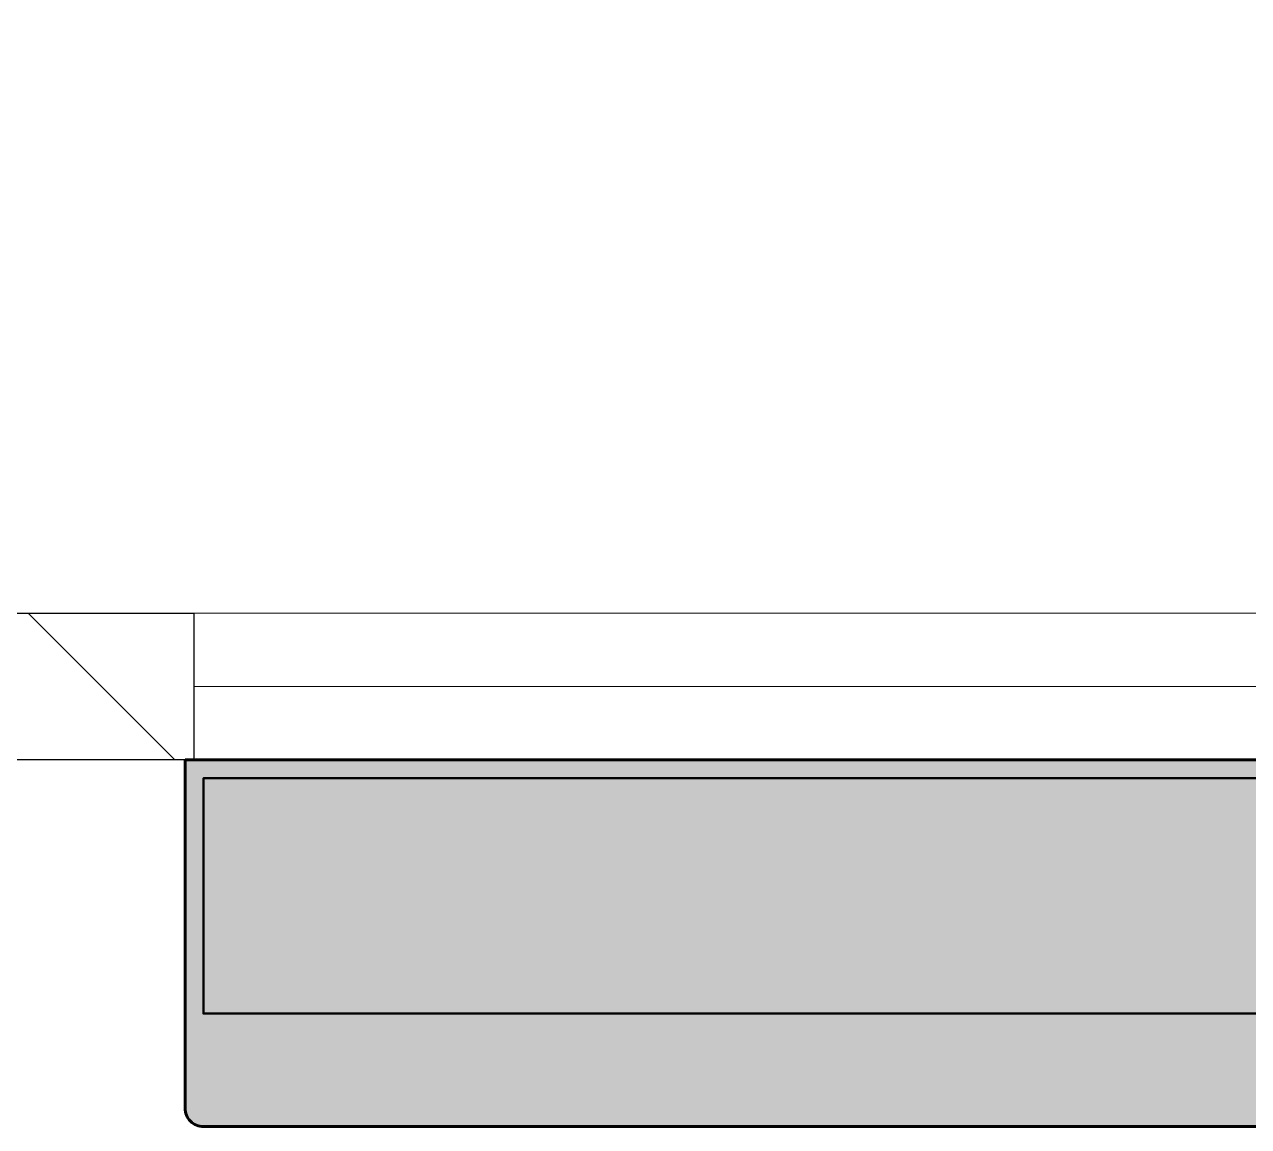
# Model space of a CAD drawing. Header units: millimetres. Extents: x 0 to 1680, y 0 to 594.
# Drawn here: x 489.66 to 503.02, y 523.58 to 535.6 of the extents above; entities that cross this region are included whole.
import ezdxf

# ---------------------------------------------------------------- set-up
doc = ezdxf.new("R2010")
doc.units = ezdxf.units.MM
for name, pattern in [('K5LT32792', [0]), ('K5LT32795', [0]), ('K5LT32796', [0]), ('K5LT_BASIC', [0]), ('K5LT_THIN_INCLUDED_TO_HATCHING', [0])]:
    doc.linetypes.add(name, pattern=pattern)
doc.layers.add('Системный слой', color=7, linetype='Continuous')

# ---------------------------------------------------------------- blocks, each defined once
blk = doc.blocks.new('U193')
at = {"layer": 'Системный слой', "color": 7, "linetype": 'K5LT32795', "lineweight": 13}
blk.add_line((491.3039688649217, 527.5773338875008), (489.7039688649216, 529.1773338875007), dxfattribs=at)
blk = doc.blocks.new('U192')
at = {"layer": 'Системный слой', "color": 150, "linetype": 'K5LT_BASIC', "lineweight": 25, "true_color": 0x0080ff}
for p, q in [((471.4179647270352, 529.1773338875008), (491.5179647269243, 529.1773338875008)), ((491.5179647269243, 527.5773338875008), (472.5179647269704, 527.5773338875008))]:
    blk.add_line(p, q, dxfattribs=at)
at = {"layer": 'Системный слой'}
blk.add_blockref('U193', (0, 0), dxfattribs=at)
blk = doc.blocks.new('U246')
at = {"layer": 'Системный слой', "color": 5, "linetype": 'K5LT32792', "lineweight": 60, "true_color": 0x0000ff}
for p, q in [((491.4179647269455, 523.7773338875195), (491.4179647269455, 527.5773338875009)), ((491.4179647269455, 527.5773338875009), (511.4179647269268, 527.5773338875009)), ((511.2179647269269, 523.5773338875101), (491.6179647269455, 523.5773338875101))]:
    blk.add_line(p, q, dxfattribs=at)
blk.add_arc((491.6179647269453, 523.7773338875194), 0.1999999999996362, 179.9999999999791, 270, dxfattribs=at)
blk = doc.blocks.new('U245')
at = {"layer": 'Системный слой', "true_color": 0xffffff}
h = blk.add_hatch(color=7, dxfattribs=at)
h.paths.add_polyline_path([(491.6179647269455, 524.8093664900514), (511.2179647269269, 524.8093664900514), (511.2179647269269, 527.3773338875102), (491.6179647269455, 527.3773338875102)])
h.paths.add_polyline_path([(491.6179647269455, 523.5773338875101), (511.2179647269269, 523.5773338875101), (511.2959717419912, 523.5931738875174), (511.3616224458796, 523.638184831517), (511.404517767083, 523.7052369859834), (511.4179647269268, 523.7773338875195), (511.4179647269268, 527.5773338875009), (491.4179647269455, 527.5773338875009), (491.4179647269455, 523.7773338875195), (491.4338047269434, 523.6993268724458), (491.4788156709429, 523.6336761685668), (491.5458678254188, 523.5907808473634)])
h.paths.add_polyline_path([(511.2179647269269, 524.8093664900514), (491.6179647269455, 524.8093664900514), (491.6179647269455, 527.3773338875102), (511.2179647269269, 527.3773338875102)])
at = {"layer": 'Системный слой', "color": 5, "linetype": 'K5LT32796', "lineweight": 50, "true_color": 0x0000ff}
blk.add_lwpolyline([(511.2179647269269, 527.3773338875102), (511.2179647269269, 524.8093664900514), (491.6179647269455, 524.8093664900514), (491.6179647269455, 527.3773338875102)], close=True, dxfattribs=at)
at = {"layer": 'Системный слой'}
blk.add_blockref('U246', (0, 0), dxfattribs=at)
blk = doc.blocks.new('U1673')
at = {"layer": 'Системный слой', "color": 7, "linetype": 'K5LT_THIN_INCLUDED_TO_HATCHING', "lineweight": 13}
for p, q in [((491.5179647269243, 529.1773338875008), (512.5179647269243, 529.1773338875008)), ((491.5179647269243, 528.3773338875008), (512.5179647269243, 528.3773338875008)), ((512.5179647269243, 527.5773338875008), (491.5179647269243, 527.5773338875008))]:
    blk.add_line(p, q, dxfattribs=at)
at = {"layer": 'Системный слой', "color": 150, "linetype": 'K5LT_BASIC', "lineweight": 25, "true_color": 0x0080ff}
blk.add_line((491.5179647269243, 527.5773338875008), (491.5179647269243, 529.1773338875008), dxfattribs=at)
blk = doc.blocks.new('U1687')
at = {"layer": 'Системный слой', "color": 7, "linetype": 'K5LT_THIN_INCLUDED_TO_HATCHING', "lineweight": 13}
for p, q in [((491.5179647269243, 529.1773338875008), (512.5179647269243, 529.1773338875008)), ((491.5179647269243, 528.3773338875008), (512.5179647269243, 528.3773338875008)), ((512.5179647269243, 527.5773338875008), (491.5179647269243, 527.5773338875008))]:
    blk.add_line(p, q, dxfattribs=at)
at = {"layer": 'Системный слой', "color": 150, "linetype": 'K5LT_BASIC', "lineweight": 25, "true_color": 0x0080ff}
blk.add_line((491.5179647269243, 527.5773338875008), (491.5179647269243, 529.1773338875008), dxfattribs=at)

msp = doc.modelspace()

# ---------------------------------------------------------------- block references
at = {"layer": 'Системный слой'}
for name in ['U192', 'U1673', 'U1687', 'U245']:
    msp.add_blockref(name, (0, 0), dxfattribs=at)

doc.saveas('drawing.dxf')
